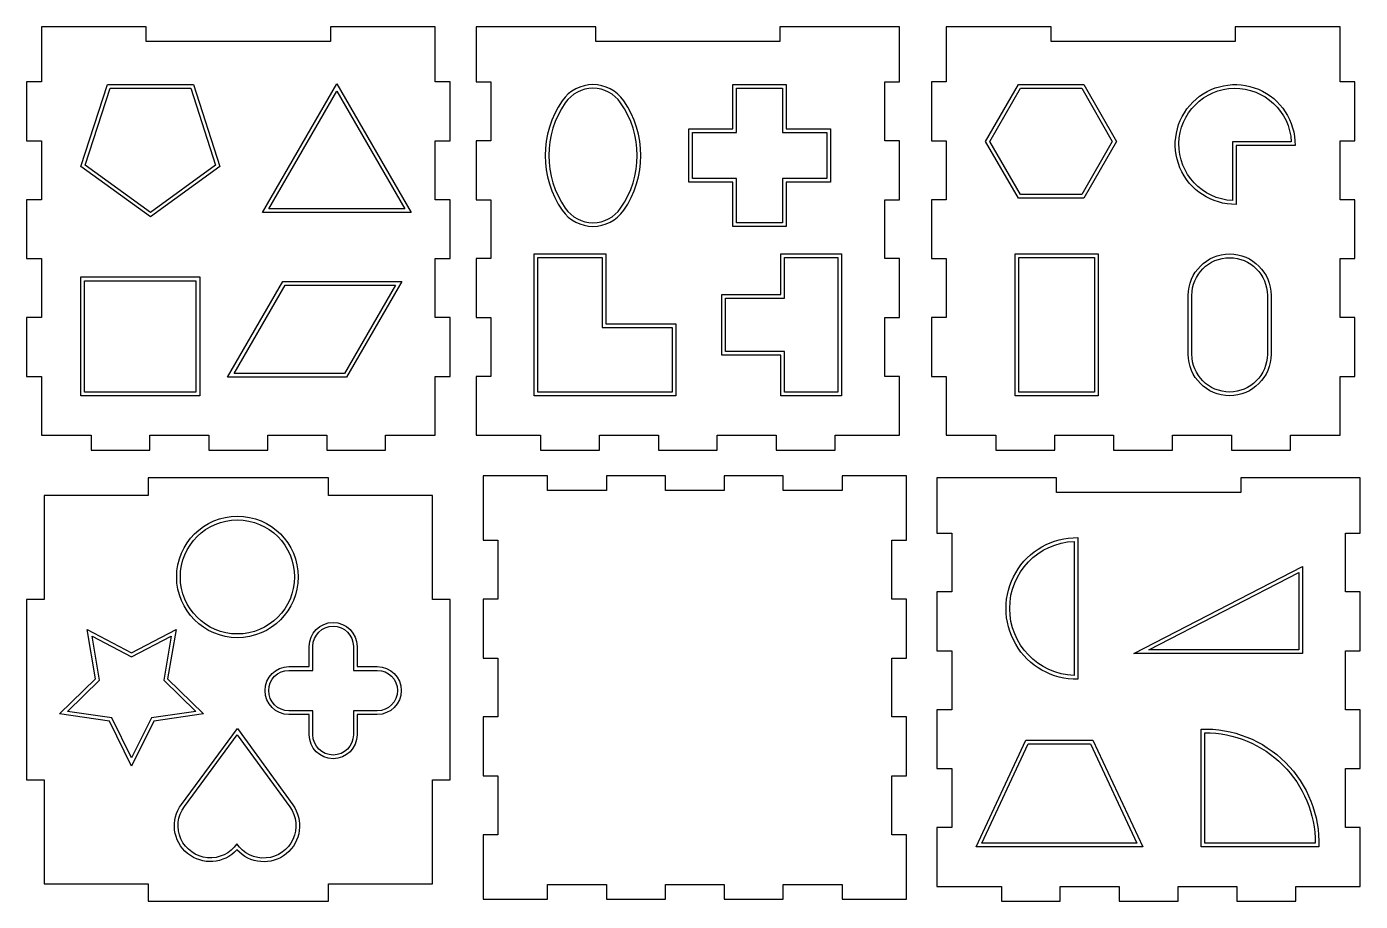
# Model space of a CAD drawing. Header units: millimetres. Extents: x 6 to 549, y 10 to 366.
import ezdxf

# ---------------------------------------------------------------- set-up
doc = ezdxf.new("R2010")
doc.units = ezdxf.units.MM

msp = doc.modelspace()

# ---------------------------------------------------------------- linework, layer by layer
for points in [[(178.56, 295.68), (172.56, 295.68), (172.56, 319.68), (178.56, 319.68), (178.56, 343.68), (172.56, 343.68), (172.56, 366.18), (129.81, 366.18), (129.81, 360.18), (54.81, 360.18), (54.81, 366.18), (12.06, 366.18), (12.06, 343.68), (6.06, 343.68), (6.06, 319.68), (12.06, 319.68), (12.06, 295.68), (6.06, 295.68), (6.06, 271.68), (12.06, 271.68), (12.06, 247.68), (6.06, 247.68), (6.06, 223.68), (12.06, 223.68), (12.06, 199.68), (32.31, 199.68), (32.31, 193.68), (56.31, 193.68), (56.31, 199.68), (80.31, 199.68), (80.31, 193.68), (104.31, 193.68), (104.31, 199.68), (128.31, 199.68), (128.31, 193.68), (152.31, 193.68), (152.31, 199.68), (172.56, 199.68), (172.56, 223.68), (178.56, 223.68), (178.56, 247.68), (172.56, 247.68), (172.56, 271.68), (178.56, 271.68)], [(355.7, 295.68), (361.7, 295.68), (361.7, 319.68), (355.7, 319.68), (355.7, 343.68), (361.7, 343.68), (361.7, 366.18), (312.95, 366.18), (312.95, 360.18), (237.95, 360.18), (237.95, 366.18), (189.2, 366.18), (189.2, 343.68), (195.2, 343.68), (195.2, 319.68), (189.2, 319.68), (189.2, 295.68), (195.2, 295.68), (195.2, 271.68), (189.2, 271.68), (189.2, 247.68), (195.2, 247.68), (195.2, 223.68), (189.2, 223.68), (189.2, 199.68), (215.45, 199.68), (215.45, 193.68), (239.45, 193.68), (239.45, 199.68), (263.45, 199.68), (263.45, 193.68), (287.45, 193.68), (287.45, 199.68), (311.45, 199.68), (311.45, 193.68), (335.45, 193.68), (335.45, 199.68), (361.7, 199.68), (361.7, 223.68), (355.7, 223.68), (355.7, 247.68), (361.7, 247.68), (361.7, 271.68), (355.7, 271.68)], [(547.23, 295.68), (541.23, 295.68), (541.23, 319.68), (547.23, 319.68), (547.23, 343.68), (541.23, 343.68), (541.23, 366.18), (498.48, 366.18), (498.48, 360.18), (423.48, 360.18), (423.48, 366.18), (380.73, 366.18), (380.73, 343.68), (374.73, 343.68), (374.73, 319.68), (380.73, 319.68), (380.73, 295.68), (374.73, 295.68), (374.73, 271.68), (380.73, 271.68), (380.73, 247.68), (374.73, 247.68), (374.73, 223.68), (380.73, 223.68), (380.73, 199.68), (400.98, 199.68), (400.98, 193.68), (424.98, 193.68), (424.98, 199.68), (448.98, 199.68), (448.98, 193.68), (472.98, 193.68), (472.98, 199.68), (496.98, 199.68), (496.98, 193.68), (520.98, 193.68), (520.98, 199.68), (541.23, 199.68), (541.23, 223.68), (547.23, 223.68), (547.23, 247.68), (541.23, 247.68), (541.23, 271.68), (547.23, 271.68)], [(84.83, 309.23), (56.48, 288.63), (28.12, 309.23), (38.95, 342.56), (74, 342.56)], [(102.15, 290.49), (132.42, 342.93), (162.7, 290.49)], [(275.82, 302.81), (275.82, 324.56), (293.82, 324.56), (293.82, 342.56), (315.57, 342.56), (315.57, 324.56), (333.57, 324.56), (333.57, 302.81), (315.57, 302.81), (315.57, 284.81), (293.82, 284.81), (293.82, 302.81)], [(410.14, 296.34), (396.8, 319.45), (410.14, 342.56), (436.82, 342.56), (450.17, 319.45), (436.82, 296.34)], [(83.06, 309.8), (56.48, 290.48), (29.89, 309.8), (40.04, 341.06), (72.91, 341.06)], [(104.75, 291.99), (132.42, 339.93), (160.1, 291.99)], [(277.32, 304.31), (277.32, 323.06), (295.32, 323.06), (295.32, 341.06), (314.07, 341.06), (314.07, 323.06), (332.07, 323.06), (332.07, 304.31), (314.07, 304.31), (314.07, 286.31), (295.32, 286.31), (295.32, 304.31)], [(411.01, 297.84), (398.53, 319.45), (411.01, 341.06), (435.96, 341.06), (448.43, 319.45), (435.96, 297.84)], [(212.82, 273.56), (242.07, 273.56), (242.07, 245.06), (270.57, 245.06), (270.57, 215.81), (212.82, 215.81)], [(214.32, 272.06), (240.57, 272.06), (240.57, 243.56), (269.07, 243.56), (269.07, 217.31), (214.32, 217.31)], [(289.32, 257.06), (313.32, 257.06), (313.32, 273.56), (338.07, 273.56), (338.07, 215.81), (313.32, 215.81), (313.32, 232.31), (289.32, 232.31)], [(290.82, 255.56), (314.82, 255.56), (314.82, 272.06), (336.57, 272.06), (336.57, 217.31), (314.82, 217.31), (314.82, 233.81), (290.82, 233.81)], [(408.86, 273.56), (442.61, 273.56), (442.61, 215.81), (408.86, 215.81)], [(410.36, 272.06), (441.11, 272.06), (441.11, 217.31), (410.36, 217.31)], [(76.56, 264.18), (76.56, 215.81), (28.19, 215.81), (28.19, 264.18)], [(75.06, 262.68), (75.06, 217.31), (29.69, 217.31), (29.69, 262.68)], [(110.47, 262.31), (158.96, 262.31), (136.45, 223.31), (87.96, 223.31)], [(111.34, 260.81), (156.37, 260.81), (135.58, 224.81), (90.55, 224.81)], [(171.44, 175.15), (129.06, 175.15), (129.06, 182.28), (55.56, 182.28), (55.56, 175.15), (13.19, 175.15), (13.19, 132.78), (6.06, 132.78), (6.06, 59.28), (13.19, 59.28), (13.19, 16.9), (55.56, 16.9), (55.56, 9.78), (129.06, 9.78), (129.06, 16.9), (171.44, 16.9), (171.44, 59.28), (178.56, 59.28), (178.56, 132.78), (171.44, 132.78)], [(364.56, 84.89), (358.56, 84.89), (358.56, 108.89), (364.56, 108.89), (364.56, 132.89), (358.56, 132.89), (358.56, 156.89), (364.56, 156.89), (364.56, 183.14), (338.31, 183.14), (338.31, 177.14), (314.31, 177.14), (314.31, 183.14), (290.31, 183.14), (290.31, 177.14), (266.31, 177.14), (266.31, 183.14), (242.31, 183.14), (242.31, 177.14), (218.31, 177.14), (218.31, 183.14), (192.06, 183.14), (192.06, 156.89), (198.06, 156.89), (198.06, 132.89), (192.06, 132.89), (192.06, 108.89), (198.06, 108.89), (198.06, 84.89), (192.06, 84.89), (192.06, 60.89), (198.06, 60.89), (198.06, 36.89), (192.06, 36.89), (192.06, 10.64), (218.31, 10.64), (218.31, 16.64), (242.31, 16.64), (242.31, 10.64), (266.31, 10.64), (266.31, 16.64), (290.31, 16.64), (290.31, 10.64), (314.31, 10.64), (314.31, 16.64), (338.31, 16.64), (338.31, 10.64), (364.56, 10.64), (364.56, 36.89), (358.56, 36.89), (358.56, 60.89), (364.56, 60.89)], [(549.49, 135.86), (543.49, 135.86), (543.49, 159.86), (549.49, 159.86), (549.49, 182.36), (500.74, 182.36), (500.74, 176.36), (425.74, 176.36), (425.74, 182.36), (376.99, 182.36), (376.99, 159.86), (382.99, 159.86), (382.99, 135.86), (376.99, 135.86), (376.99, 111.86), (382.99, 111.86), (382.99, 87.86), (376.99, 87.86), (376.99, 63.86), (382.99, 63.86), (382.99, 39.86), (376.99, 39.86), (376.99, 15.86), (403.24, 15.86), (403.24, 9.86), (427.24, 9.86), (427.24, 15.86), (451.24, 15.86), (451.24, 9.86), (475.24, 9.86), (475.24, 15.86), (499.24, 15.86), (499.24, 9.86), (523.24, 9.86), (523.24, 15.86), (549.49, 15.86), (549.49, 39.86), (543.49, 39.86), (543.49, 63.86), (549.49, 63.86), (549.49, 87.86), (543.49, 87.86), (543.49, 111.86), (549.49, 111.86)], [(457.2, 110.73), (525.87, 146.23), (525.87, 110.73)], [(463.37, 112.23), (524.37, 143.76), (524.37, 112.23)], [(66.97, 120.58), (63.5, 100.4), (78.17, 86.11), (57.9, 83.16), (48.81, 64.79), (39.76, 83.17), (19.49, 86.12), (34.16, 100.41), (30.71, 120.6), (48.84, 111.06)], [(64.98, 117.84), (61.89, 99.87), (74.94, 87.15), (56.9, 84.53), (48.82, 68.18), (40.75, 84.54), (22.71, 87.17), (35.77, 99.89), (32.7, 117.86), (48.84, 109.37)], [(413.19, 75.48), (440.55, 75.48), (460.83, 31.98), (392.9, 31.98)], [(414.14, 73.98), (439.59, 73.98), (458.48, 33.48), (395.26, 33.48)]]:
    msp.add_lwpolyline(points, close=True)
for points in [[(249.33, 336.01, 0.523148), (224.32, 336.01, 0.31307), (224.32, 291.35, 0.523148), (249.33, 291.35, 0.31307)], [(522.88, 317.81), (498.86, 317.81), (498.86, 293.78, -2.467675)], [(248.1, 335.16, 0.523148), (225.55, 335.16, 0.31307), (225.55, 292.21, 0.523148), (248.1, 292.21, 0.31307)], [(521.36, 319.31), (497.36, 319.31), (497.36, 295.31, -2.255801)], [(513.11, 256.68), (513.11, 232.68, -1), (479.36, 232.68), (479.36, 256.68, -1)], [(511.61, 256.68), (511.61, 232.68, -1), (480.86, 232.68), (480.86, 256.68, -1)], [(116.69, 141.96, -1), (67.19, 141.96, -1)], [(115.19, 141.96, -1), (68.69, 141.96, -1)], [(434.37, 157.98), (434.37, 100.24, -1.013072)], [(432.87, 156.46), (432.87, 101.76, -0.959715)], [(140.69, 113.65), (140.69, 105.4), (148.94, 105.4, -1), (148.94, 85.9), (140.69, 85.9), (140.69, 77.65, -1), (121.19, 77.65), (121.19, 85.9), (112.94, 85.9, -1), (112.94, 105.4), (121.19, 105.4), (121.19, 113.65, -1)], [(139.19, 113.65), (139.19, 103.9), (148.94, 103.9, -1), (148.94, 87.4), (139.19, 87.4), (139.19, 77.65, -1), (122.69, 77.65), (122.69, 87.4), (112.94, 87.4, -1), (112.94, 103.9), (122.69, 103.9), (122.69, 113.65, -1)], [(91.91, 80.2), (114.49, 49.12, -0.951783), (91.73, 30.8, -0.951783), (69.11, 49.29)], [(91.9, 77.66), (113.28, 48.24, -1.020139), (91.74, 33.24, -1.020139), (70.32, 48.4)], [(484.62, 79.96, -0.433242), (532.59, 31.98), (484.62, 31.98)], [(486.12, 78.48, -0.414214), (531.12, 33.48), (486.12, 33.48)]]:
    msp.add_lwpolyline(points, format="xyb", close=True)

doc.saveas('drawing.dxf')
